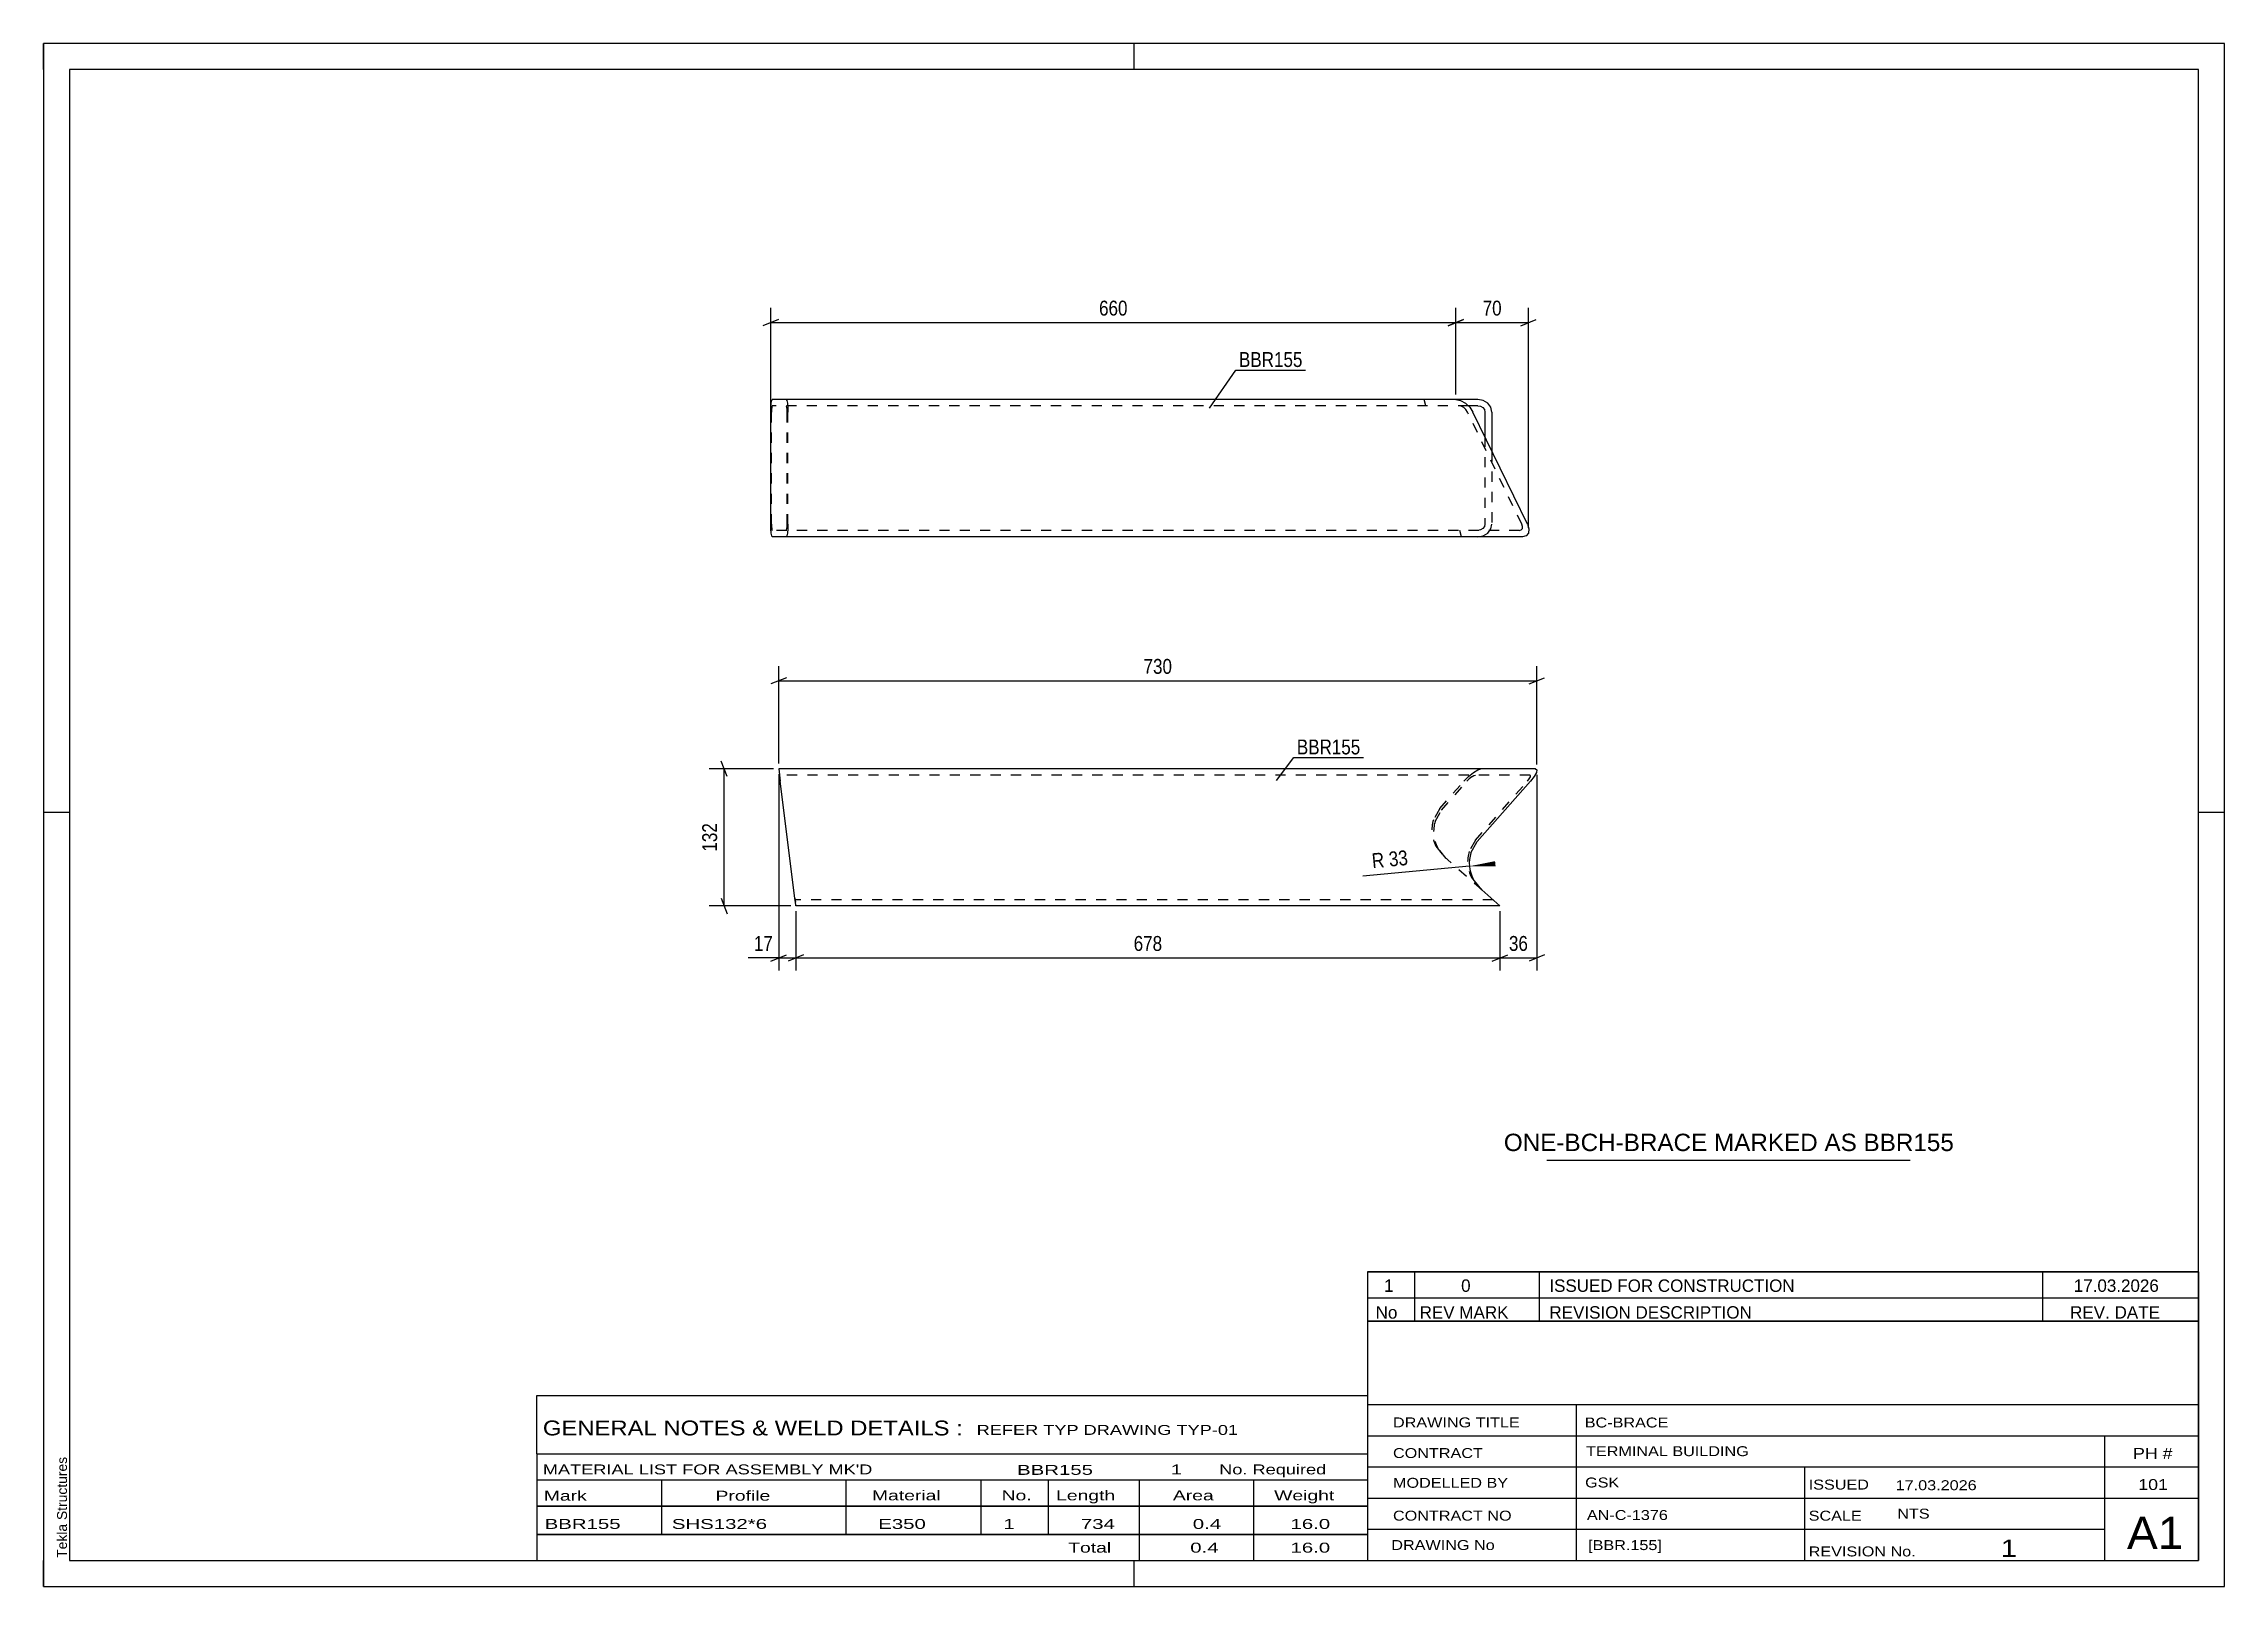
# Model space of a CAD drawing. Header units: millimetres. Extents: x 0 to 420, y 0 to 297.
import ezdxf

# ---------------------------------------------------------------- set-up
doc = ezdxf.new("R2010")
doc.units = ezdxf.units.MM
doc.linetypes.add('DXK_LINE_DOT2', pattern=[3.9198, 1.9599, -1.9599])
doc.styles.add('Arial', font='ARIAL.TTF', dxfattribs={"height": 0.2})
doc.styles.add('Arial Narrow', font='ARIALN.TTF', dxfattribs={"height": 0.2})

# ---------------------------------------------------------------- blocks, each defined once
blk = doc.blocks.new('Unknown-580741145-1161')
at = {"color": 5, "linetype": 'Continuous'}
for p, q in [((420, 297), (0, 297)), ((0, 297), (0, 0)), ((0, 292), (0, 297)), ((210, 292), (210, 297)), ((420, 0), (420, 297)), ((415, 292), (5, 292)), ((5, 292), (5, 5)), ((415, 5), (415, 292)), ((5, 149), (0, 149)), ((420, 149), (415, 149)), ((0, 0), (0, 5)), ((5, 5), (415, 5)), ((210, 0), (210, 5)), ((0, 0), (420, 0))]:
    blk.add_line(p, q, dxfattribs=at)
at = {"color": 174, "linetype": 'Continuous', "style": 'Arial'}
blk.add_text('Tekla Structures', height=1.9102, rotation=90, dxfattribs=at).set_placement((4.5, 5.5))
blk = doc.blocks.new('Part-580741145-1270 - 1252')
at = {"color": 2, "linetype": 'Continuous'}
for p, q in [((287.3, 157.39), (141.57, 157.39)), ((141.57, 157.39), (141.87, 154.99)), ((287.07, 155.91), (286.35, 154.99)), ((287.51, 156.69), (287.07, 155.91)), ((287.3, 157.39), (287.59, 157.21)), ((287.59, 157.21), (287.51, 156.69)), ((144.69, 132.47), (141.87, 154.99)), ((276.11, 143.39), (286.35, 154.99)), ((274.88, 141.21), (276.11, 143.39)), ((276.98, 134.08), (275.35, 136.17)), ((144.86, 131.18), (144.69, 132.47)), ((144.88, 130.99), (144.86, 131.18)), ((280.48, 130.99), (144.88, 130.99)), ((280.48, 130.99), (276.98, 134.08))]:
    blk.add_line(p, q, dxfattribs=at)
at = {"color": 7, "linetype": 'DXK_LINE_DOT2'}
for p, q in [((286.24, 156.19), (141.72, 156.19)), ((273.54, 154.99), (274.43, 155.91)), ((274.57, 155.45), (274.12, 154.99)), ((274.43, 155.91), (275.37, 156.69)), ((275.04, 155.84), (274.57, 155.45)), ((275.04, 155.84), (275.15, 155.91)), ((275.15, 155.91), (275.46, 156.1)), ((275.37, 156.69), (276.21, 157.21)), ((275.46, 156.1), (275.76, 156.19)), ((276.21, 157.21), (276.82, 157.39)), ((285.77, 154.99), (286.13, 155.45)), ((286.13, 155.45), (286.35, 155.84)), ((286.39, 156.1), (286.24, 156.19)), ((286.35, 155.84), (286.39, 156.1)), ((268.9, 149.75), (273.54, 154.99)), ((269.23, 149.46), (274.12, 154.99)), ((275.78, 143.68), (285.77, 154.99)), ((268.9, 149.75), (267.67, 147.57)), ((268, 147.28), (269.23, 149.46)), ((275.78, 143.68), (274.55, 141.5)), ((268.14, 142.53), (269.78, 140.44)), ((270.1, 140.15), (268.47, 142.24)), ((276.98, 134.08), (269.78, 140.44)), ((275.02, 136.46), (276.65, 134.37)), ((144.69, 132.47), (144.79, 131.7)), ((144.73, 132.19), (144.72, 132.28)), ((279.12, 132.19), (144.73, 132.19)), ((144.88, 130.99), (144.88, 130.99))]:
    blk.add_line(p, q, dxfattribs=at)
for centre in [(274, 145.62), (274.33, 145.33), (280.88, 139.55)]:
    blk.add_arc(centre, 6.62, 162.8902, 207.8119, dxfattribs=at)
at = {"color": 2, "linetype": 'Continuous'}
blk.add_arc((281.2, 139.26), 6.62, 162.8902, 207.8119, dxfattribs=at)
blk = doc.blocks.new('Part-580741145-1308 - 1306')
at = {"color": 2, "linetype": 'Continuous'}
for p, q in [((140.03, 226.08), (140.05, 227)), ((140.05, 227), (140.12, 227.78)), ((140.12, 227.78), (140.22, 228.3)), ((140.22, 228.3), (140.33, 228.48)), ((271.99, 228.48), (140.33, 228.48)), ((276.22, 228.48), (271.99, 228.48)), ((271.99, 228.48), (272.89, 228.3)), ((272.89, 228.3), (273.83, 227.78)), ((273.83, 227.78), (274.67, 227)), ((276.22, 227.28), (274.37, 227.28)), ((274.67, 227), (275.28, 226.08)), ((277.26, 228.3), (276.22, 228.48)), ((276.22, 227.28), (276.74, 227.19)), ((276.74, 227.19), (277.18, 226.93)), ((277.18, 226.93), (277.48, 226.54)), ((278.14, 227.78), (277.26, 228.3)), ((278.73, 227), (278.14, 227.78)), ((278.94, 226.08), (278.73, 227)), ((140.03, 204.48), (140.03, 226.08)), ((285.76, 204.48), (275.28, 226.08)), ((277.48, 226.54), (277.58, 226.08)), ((277.58, 226.08), (277.58, 221.33)), ((278.94, 226.08), (278.94, 218.53)), ((140.05, 203.56), (140.03, 204.48)), ((140.12, 202.78), (140.05, 203.56)), ((140.22, 202.26), (140.12, 202.78)), ((140.33, 202.08), (140.22, 202.26)), ((284.81, 202.08), (140.33, 202.08)), ((285.53, 202.26), (284.81, 202.08)), ((285.97, 202.78), (285.53, 202.26)), ((285.76, 204.48), (286.05, 203.56)), ((286.05, 203.56), (285.97, 202.78))]:
    blk.add_line(p, q, dxfattribs=at)
at = {"color": 7, "linetype": 'DXK_LINE_DOT2'}
for p, q in [((140.23, 226.93), (140.19, 226.54)), ((140.27, 227.19), (140.23, 226.93)), ((140.33, 227.28), (140.27, 227.19)), ((274.37, 227.28), (140.33, 227.28)), ((143.04, 228.48), (143.15, 228.3)), ((143.1, 227.19), (143.04, 227.28)), ((143.14, 226.93), (143.1, 227.19)), ((143.18, 226.54), (143.14, 226.93)), ((143.15, 228.3), (143.25, 227.78)), ((143.25, 227.78), (143.32, 227)), ((143.32, 227), (143.34, 226.08)), ((266.19, 227.28), (265.86, 228.48)), ((273.03, 227.19), (272.58, 227.28)), ((273.5, 226.93), (273.03, 227.19)), ((273.91, 226.54), (273.5, 226.93)), ((140.19, 226.54), (140.18, 226.08)), ((140.18, 204.48), (140.18, 226.08)), ((143.19, 226.08), (143.18, 226.54)), ((143.19, 204.48), (143.19, 226.08)), ((143.34, 204.48), (143.34, 226.08)), ((274.22, 226.08), (273.91, 226.54)), ((284.7, 204.48), (274.22, 226.08)), ((277.58, 221.33), (277.58, 204.48)), ((278.94, 218.53), (278.94, 204.48)), ((140.18, 204.48), (140.19, 204.02)), ((140.19, 204.02), (140.23, 203.63)), ((140.23, 203.63), (140.27, 203.37)), ((140.27, 203.37), (140.33, 203.28)), ((284.23, 203.28), (140.33, 203.28)), ((143.04, 203.28), (143.1, 203.37)), ((143.15, 202.26), (143.04, 202.08)), ((143.1, 203.37), (143.14, 203.63)), ((143.14, 203.63), (143.18, 204.02)), ((143.25, 202.78), (143.15, 202.26)), ((143.18, 204.02), (143.19, 204.48)), ((143.32, 203.56), (143.25, 202.78)), ((143.34, 204.48), (143.32, 203.56)), ((273.07, 202.08), (272.74, 203.28)), ((276.74, 203.37), (276.22, 203.28)), ((276.22, 202.08), (277.26, 202.26)), ((277.18, 203.63), (276.74, 203.37)), ((277.48, 204.02), (277.18, 203.63)), ((277.26, 202.26), (278.14, 202.78)), ((277.58, 204.48), (277.48, 204.02)), ((278.14, 202.78), (278.73, 203.56)), ((278.73, 203.56), (278.94, 204.48)), ((284.23, 203.28), (284.59, 203.37)), ((284.59, 203.37), (284.81, 203.63)), ((284.85, 204.02), (284.7, 204.48)), ((284.81, 203.63), (284.85, 204.02))]:
    blk.add_line(p, q, dxfattribs=at)
blk = doc.blocks.new('StraightDimension-580741145-2005 - 1252')
at = {"color": 7, "linetype": 'Continuous'}
for p, q in [((287.59, 156.21), (287.59, 118.59)), ((280.48, 129.99), (280.48, 118.59)), ((278.98, 120.39), (281.98, 121.59)), ((280.48, 120.99), (287.59, 120.99)), ((289.09, 121.59), (286.09, 120.39))]:
    blk.add_line(p, q, dxfattribs=at)
at = {"color": 0}
blk.add_wipeout([(286.46, 121.74), (286.46, 125.94), (281.61, 125.94), (281.61, 121.74)], dxfattribs=at)
at = {"color": 3, "style": 'Arial Narrow'}
blk.add_text('36', height=2.863, dxfattribs=at).set_placement((282.21, 122.34))
blk = doc.blocks.new('StraightDimension-580741145-1678 - 1252')
at = {"color": 7, "linetype": 'Continuous'}
for p, q in [((140.57, 157.39), (128.21, 157.39)), ((131.66, 155.89), (130.46, 158.89)), ((131.06, 130.99), (131.06, 157.39)), ((143.88, 130.99), (128.21, 130.99)), ((130.46, 132.49), (131.66, 129.49))]:
    blk.add_line(p, q, dxfattribs=at)
at = {"color": 0}
blk.add_wipeout([(130.31, 147.53), (126.11, 147.53), (126.11, 140.85), (130.31, 140.85)], dxfattribs=at)
at = {"color": 3, "style": 'Arial Narrow'}
blk.add_text('132', height=2.863, rotation=90.0002, dxfattribs=at).set_placement((129.71, 141.45))
blk = doc.blocks.new('StraightDimension-580741145-1664 - 1252')
at = {"color": 7, "linetype": 'Continuous'}
for p, q in [((141.57, 158.39), (141.57, 177.18)), ((287.59, 158.21), (287.59, 177.18)), ((143.07, 174.93), (140.07, 173.73)), ((141.57, 174.33), (287.59, 174.33)), ((286.09, 173.73), (289.09, 174.93))]:
    blk.add_line(p, q, dxfattribs=at)
at = {"color": 0}
blk.add_wipeout([(217.92, 175.08), (217.92, 179.28), (211.24, 179.28), (211.24, 175.08)], dxfattribs=at)
at = {"color": 3, "style": 'Arial Narrow'}
blk.add_text('730', height=2.863, dxfattribs=at).set_placement((211.84, 175.68))
blk = doc.blocks.new('StraightDimension-580741145-2006 - 1252')
at = {"color": 7, "linetype": 'Continuous'}
for p, q in [((144.88, 129.99), (144.88, 118.59)), ((280.48, 129.99), (280.48, 118.59)), ((146.38, 121.59), (143.38, 120.39)), ((144.88, 120.99), (280.48, 120.99)), ((278.98, 120.39), (281.98, 121.59))]:
    blk.add_line(p, q, dxfattribs=at)
at = {"color": 0}
blk.add_wipeout([(216.02, 121.74), (216.02, 125.94), (209.34, 125.94), (209.34, 121.74)], dxfattribs=at)
at = {"color": 3, "style": 'Arial Narrow'}
blk.add_text('678', height=2.863, dxfattribs=at).set_placement((209.94, 122.34))
blk = doc.blocks.new('StraightDimension-580741145-2007 - 1252')
at = {"color": 7, "linetype": 'Continuous'}
for p, q in [((141.57, 156.39), (141.57, 118.59)), ((144.88, 129.99), (144.88, 118.59)), ((140.07, 120.39), (143.07, 121.59)), ((141.57, 120.99), (144.88, 120.99)), ((146.38, 121.59), (143.38, 120.39))]:
    blk.add_line(p, q, dxfattribs=at)
at = {"color": 0}
blk.add_wipeout([(141.05, 121.74), (141.05, 125.94), (136.19, 125.94), (136.19, 121.74)], dxfattribs=at)
at = {"color": 7, "linetype": 'Continuous'}
blk.add_line((141.57, 120.99), (135.67, 120.99), dxfattribs=at)
blk.add_line((141.57, 120.99), (135.67, 120.99), dxfattribs=at)
at = {"color": 3, "style": 'Arial Narrow'}
blk.add_text('17', height=2.863, dxfattribs=at).set_placement((136.79, 122.34))
blk = doc.blocks.new('RadiusDimension-580741145-2144 - 1252')
at = {"linetype": 'Continuous'}
blk.add_hatch(color=7, dxfattribs=at).paths.add_polyline_path([(279.64, 138.61), (274.61, 138.64), (279.54, 139.61)])
at = {"color": 7, "linetype": 'Continuous'}
blk.add_line((274.61, 138.64), (254.05, 136.72), dxfattribs=at)
blk.add_arc((281.2, 139.26), 6.62, 162.8902, 207.8119, dxfattribs=at)
at = {"color": 0}
blk.add_wipeout([(263.52, 138.36), (263.12, 142.54), (255.02, 141.78), (255.41, 137.6)], dxfattribs=at)
at = {"color": 3, "style": 'Arial Narrow'}
blk.add_text('R 33', height=2.863, rotation=5.3514, dxfattribs=at).set_placement((255.95, 138.25))
blk = doc.blocks.new('StraightDimension-580741145-1696 - 1306')
at = {"color": 7, "linetype": 'Continuous'}
for p, q in [((141.53, 243.9), (138.53, 242.7)), ((140.03, 227.08), (140.03, 246.15)), ((270.49, 242.7), (273.49, 243.9)), ((271.99, 229.48), (271.99, 246.15)), ((140.03, 243.3), (271.99, 243.3))]:
    blk.add_line(p, q, dxfattribs=at)
at = {"color": 0}
blk.add_wipeout([(209.35, 244.05), (209.35, 248.25), (202.67, 248.25), (202.67, 244.05)], dxfattribs=at)
at = {"color": 3, "style": 'Arial Narrow'}
blk.add_text('660', height=2.863, dxfattribs=at).set_placement((203.27, 244.65))
blk = doc.blocks.new('StraightDimension-580741145-1695 - 1306')
at = {"color": 7, "linetype": 'Continuous'}
for p, q in [((273.49, 243.9), (270.49, 242.7)), ((271.99, 229.48), (271.99, 246.15)), ((284.47, 242.7), (287.47, 243.9)), ((285.97, 203.78), (285.97, 246.15)), ((271.99, 243.3), (285.97, 243.3))]:
    blk.add_line(p, q, dxfattribs=at)
at = {"color": 0}
blk.add_wipeout([(281.41, 244.05), (281.41, 248.25), (276.55, 248.25), (276.55, 244.05)], dxfattribs=at)
at = {"color": 3, "style": 'Arial Narrow'}
blk.add_text('70', height=2.863, dxfattribs=at).set_placement((277.15, 244.65))
blk = doc.blocks.new('Unknown-580741145-2256')
at = {"color": 7, "linetype": 'Continuous'}
for p, q in [((255, 51.05), (255, 5)), ((255, 51.05), (415, 51.05)), ((415, 51), (415, 5)), ((255, 35), (415, 35)), ((295.14, 35), (295.14, 5)), ((255, 29), (415, 29)), ((397, 5.05), (397, 29.05)), ((255, 23), (415, 23)), ((339.14, 23), (339.14, 5)), ((255, 17), (415, 17)), ((255, 11), (397, 11)), ((255, 5), (415, 5))]:
    blk.add_line(p, q, dxfattribs=at)
at = {"color": 7, "style": 'Arial Narrow'}
for s, height, width, p in [('DRAWING TITLE', 1.9089, 1.425378, (259.88, 30.61)), ('BC-BRACE', 1.909, 1.425378, (296.81, 30.59)), ('CONTRACT', 1.909, 1.425378, (259.88, 24.71)), ('TERMINAL BUILDING', 1.9089, 1.425378, (297.06, 25.07)), ('MODELLED BY', 1.9089, 1.425378, (259.88, 18.98)), ('GSK', 1.909, 1.425378, (296.88, 19.04)), ('ISSUED', 1.909, 1.425378, (339.94, 18.64)), ('17.03.2026', 1.909, 1.425378, (356.69, 18.52)), ('CONTRACT NO', 1.9089, 1.425378, (259.88, 12.66)), ('AN-C-1376', 1.909, 1.425378, (297.23, 12.78)), ('SCALE', 1.909, 1.425378, (339.94, 12.65)), ('A1', 6.204, 1.25, (401.24, 7.2)), ('DRAWING No', 1.909, 1.425378, (259.56, 7)), ('[BBR.155]', 1.909, 1.425378, (297.46, 6.99)), ('1', 3.34, 1.5, (376.91, 5.68)), ('REVISION No.', 1.9089, 1.425378, (339.94, 5.77))]:
    blk.add_text(s, height=height, dxfattribs=dict(at, width=width)).set_placement(p)
at = {"color": 7, "linetype": 'Continuous', "style": 'Arial Narrow'}
for s, height, width, p in [('PH #', 2.1, 1.42538, (402.4, 24.55)), ('101', 2.1, 1.42538, (403.41, 18.55)), ('NTS', 1.909, 1.425378, (357, 13.05))]:
    blk.add_text(s, height=height, dxfattribs=dict(at, width=width)).set_placement(p)
blk = doc.blocks.new('Unknown-580741145-2257')
at = {"color": 7, "linetype": 'Continuous'}
for p, q in [((255, 60.55), (415, 60.55)), ((415, 60.55), (255, 60.55)), ((255, 60.55), (255, 55.55)), ((264, 60.55), (264, 55.55)), ((288, 60.55), (288, 55.55)), ((385, 60.55), (385, 55.55)), ((415, 60.55), (415, 55.55)), ((255, 55.55), (415, 55.55)), ((255, 55.55), (255, 51.05)), ((255, 55.55), (415, 55.55)), ((264, 55.55), (264, 51.05)), ((288, 55.55), (288, 51.05)), ((385, 55.55), (385, 51.05)), ((415, 55.55), (415, 51.05)), ((415, 51.05), (255, 51.05))]:
    blk.add_line(p, q, dxfattribs=at)
at = {"color": 7, "linetype": 'Continuous', "style": 'Arial Narrow'}
for s, height, width, p in [('1', 2.39, 1.196471, (258.16, 56.7)), ('0', 2.39, 1.196471, (273, 56.7)), ('ISSUED FOR CONSTRUCTION', 2.3861, 1.196471, (290, 56.7)), ('17.03.2026', 2.386, 1.196471, (391, 56.7)), ('No', 2.386, 1.2, (256.54, 51.55)), ('REV MARK', 2.386, 1.2, (265, 51.55)), ('REVISION DESCRIPTION', 2.3861, 1.2, (290, 51.55)), ('REV. DATE', 2.386, 1.2, (390.28, 51.55))]:
    blk.add_text(s, height=height, dxfattribs=dict(at, width=width)).set_placement(p)
blk = doc.blocks.new('Unknown-580741145-2258')
at = {"color": 7, "linetype": 'Continuous'}
for p, q in [((95, 36.75), (255, 36.75)), ((95, 25.5), (95, 36.75)), ((255, 36.75), (255, 25.5)), ((95, 25.5), (255, 25.5)), ((95, 25.5), (95, 20.5)), ((255, 25.5), (255, 20.5)), ((95, 20.5), (255, 20.5)), ((95, 20.5), (95, 15.5)), ((119, 20.5), (119, 15.5)), ((154.5, 20.5), (154.5, 15.5)), ((180.5, 20.5), (180.5, 15.5)), ((193.5, 20.5), (193.5, 15.5)), ((211, 20.5), (211, 15.5)), ((233, 20.5), (233, 15.5)), ((255, 20.5), (255, 15.5)), ((95, 15.5), (255, 15.5)), ((95, 15.45), (95, 10.05)), ((95, 15.45), (255, 15.45)), ((119, 15.5), (119, 10)), ((154.5, 15.5), (154.5, 10)), ((180.5, 15.5), (180.5, 10)), ((193.5, 15.5), (193.5, 10)), ((211, 15.5), (211, 10)), ((233, 15.5), (233, 10)), ((255, 15.45), (255, 10.05)), ((95, 10.05), (255, 10.05)), ((95, 10), (255, 10)), ((95, 10), (95, 5)), ((211, 10), (211, 5)), ((233, 10), (233, 5)), ((255, 10), (255, 5)), ((95, 5), (255, 5))]:
    blk.add_line(p, q, dxfattribs=at)
at = {"color": 7, "style": 'Arial Narrow'}
for s, height, width, p in [('GENERAL NOTES & WELD DETAILS :', 2.8633, 1.4, (96.15, 29.06)), ('REFER TYP DRAWING TYP-01', 1.9089, 1.6, (179.7, 29.16)), ("MATERIAL LIST FOR ASSEMBLY MK'D", 1.9089, 1.6, (96.15, 21.56)), ('BBR155', 1.909, 1.794707, (187.48, 21.47)), ('1', 1.91, 1.794707, (217.08, 21.56)), ('No. Required', 1.9089, 1.6, (226.41, 21.56)), ('Mark', 1.909, 1.7, (96.34, 16.5)), ('Profile', 1.909, 1.7, (129.41, 16.5)), ('Material', 1.909, 1.7, (159.54, 16.56)), ('No.', 1.909, 1.7, (184.5, 16.56)), ('Length', 1.909, 1.7, (195, 16.56)), ('Area', 1.909, 1.7, (217.5, 16.56)), ('Weight', 1.909, 1.7, (237, 16.56))]:
    blk.add_text(s, height=height, dxfattribs=dict(at, width=width)).set_placement(p)
at = {"color": 7, "linetype": 'Continuous', "style": 'Arial Narrow'}
for s, height, width, p in [('BBR155', 1.909, 1.794707, (96.5, 11.06)), ('SHS132*6', 1.909, 1.794707, (121, 11.06)), ('E350', 1.909, 1.794707, (160.74, 11.06)), ('1', 1.91, 1.794707, (184.86, 11.06)), ('734', 1.909, 1.794707, (199.77, 11.06)), ('0.4', 1.909, 1.794707, (221.32, 11.06)), ('16.0', 1.909, 1.794707, (240.14, 11.06)), ('Total', 1.909, 1.7, (197.33, 6.5)), ('0.4', 1.909, 1.794707, (220.83, 6.5)), ('16.0', 1.909, 1.794707, (240.14, 6.5))]:
    blk.add_text(s, height=height, dxfattribs=dict(at, width=width)).set_placement(p)
blk = doc.blocks.new('Unknown-580741145-2259')
at = {"color": 7, "linetype": 'Continuous'}
blk.add_line((289.5, 82.05), (359.5, 82.05), dxfattribs=at)
at = {"color": 7, "style": 'Arial'}
blk.add_text('ONE-BCH-BRACE MARKED AS BBR155', height=3.3428, dxfattribs=at).set_placement((281.23, 83.8))
blk = doc.blocks.new('Mark-580741145-1265 - 1252')
at = {"color": 0}
blk.add_wipeout([(253.6, 160.17), (253.6, 163.17), (241.36, 163.17), (241.36, 160.17)], dxfattribs=at)
blk.add_wipeout([(253.6, 160.17), (253.6, 163.17), (241.36, 163.17), (241.36, 160.17)], dxfattribs=at)
at = {"color": 30, "linetype": 'Continuous'}
for p, q in [((237.44, 155.13), (240.76, 159.57)), ((240.76, 159.57), (254.2, 159.57))]:
    blk.add_line(p, q, dxfattribs=at)
at = {"color": 3, "style": 'Arial Narrow'}
blk.add_text('BBR155', height=2.863, dxfattribs=at).set_placement((241.36, 160.17))
blk = doc.blocks.new('Mark-580741145-1592 - 1306')
at = {"color": 0}
blk.add_wipeout([(242.46, 234.75), (242.46, 237.75), (230.22, 237.75), (230.22, 234.75)], dxfattribs=at)
blk.add_wipeout([(242.46, 234.75), (242.46, 237.75), (230.22, 237.75), (230.22, 234.75)], dxfattribs=at)
at = {"color": 30, "linetype": 'Continuous'}
for p, q in [((224.53, 226.84), (229.62, 234.15)), ((229.62, 234.15), (243.06, 234.15))]:
    blk.add_line(p, q, dxfattribs=at)
at = {"color": 3, "style": 'Arial Narrow'}
blk.add_text('BBR155', height=2.863, dxfattribs=at).set_placement((230.22, 234.75))

msp = doc.modelspace()

# ---------------------------------------------------------------- block references
for name in ['Unknown-580741145-1161', 'Part-580741145-1308 - 1306', 'Part-580741145-1270 - 1252', 'Unknown-580741145-2259', 'Unknown-580741145-2257', 'Unknown-580741145-2256', 'Unknown-580741145-2258']:
    msp.add_blockref(name, (0, 0))

# ---------------------------------------------------------------- next in the draw order: block references
for name in ['StraightDimension-580741145-1696 - 1306', 'StraightDimension-580741145-1678 - 1252', 'StraightDimension-580741145-2005 - 1252']:
    msp.add_blockref(name, (0, 0))

# ---------------------------------------------------------------- next in the draw order: block references
for name in ['StraightDimension-580741145-1695 - 1306', 'Mark-580741145-1592 - 1306', 'StraightDimension-580741145-1664 - 1252', 'RadiusDimension-580741145-2144 - 1252', 'StraightDimension-580741145-2006 - 1252']:
    msp.add_blockref(name, (0, 0))

# ---------------------------------------------------------------- next in the draw order: block references
for name in ['Mark-580741145-1265 - 1252', 'StraightDimension-580741145-2007 - 1252']:
    msp.add_blockref(name, (0, 0))

doc.saveas('drawing.dxf')
